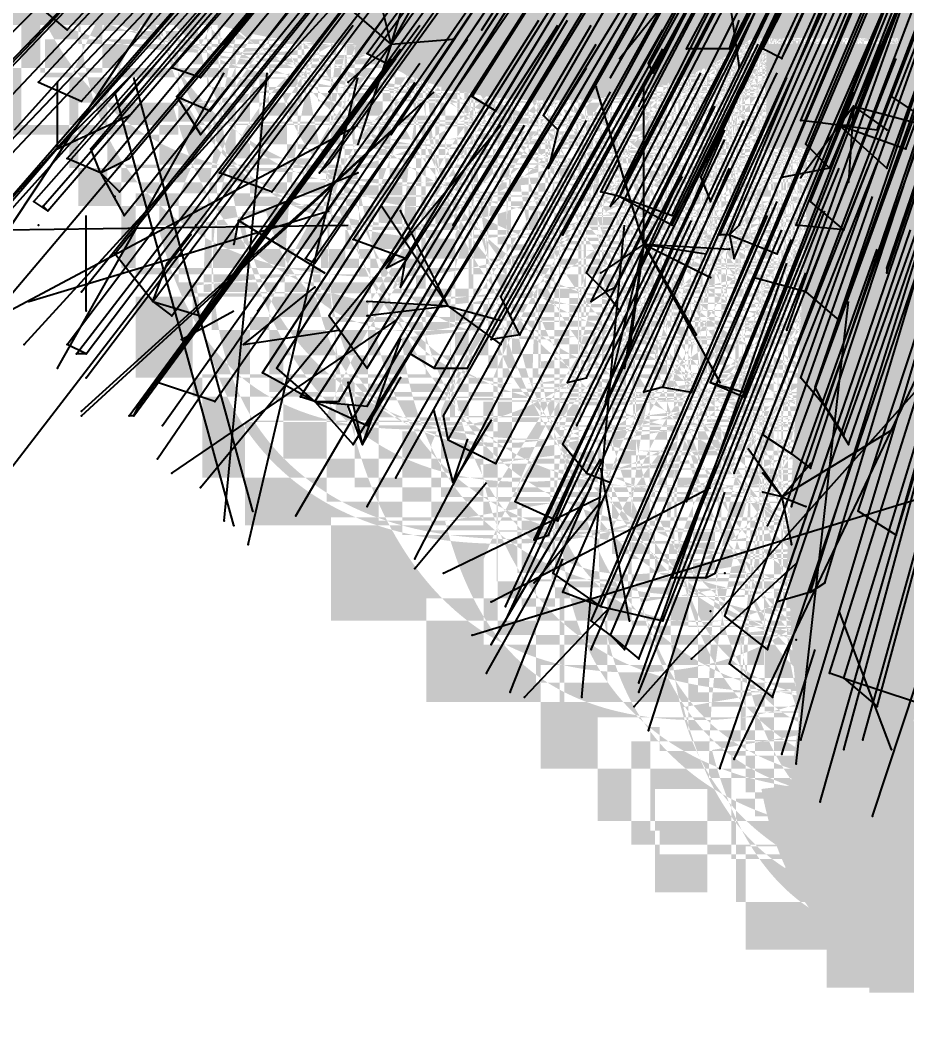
# Model space of a CAD drawing. Extents: x -0.53 to 0.68, y -0.6 to 0.11.
# Drawn here: x -0.3088 to -0.1228, y -0.5278 to -0.315 of the extents above; entities that cross this region are included whole.
import ezdxf

# ---------------------------------------------------------------- set-up
doc = ezdxf.new("R2010")
doc.units = 0
for name, color, linetype in [('Facilities', 3, 'CONTINUOUS'), ('Facilities_lines', 3, 'CONTINUOUS'), ('Normals', 1, 'CONTINUOUS'), ('Source_points', 5, 'CONTINUOUS'), ('Text', 3, 'CONTINUOUS')]:
    doc.layers.add(name, color=color, linetype=linetype)

msp = doc.modelspace()

# ---------------------------------------------------------------- linework, layer by layer
at = {"layer": 'Facilities', "color": 3}
for p in [(-0.299, -0.317, -1.089), (-0.212, -0.317, -0.955), (-0.266, -0.32, -1.041), (-0.231, -0.32, -1.25), (-0.16, -0.321, -0.897), (-0.236, -0.322, -0.998), (-0.218, -0.323, -0.974), (-0.149, -0.323, -0.889), (-0.271, -0.327, -1.06), (-0.185, -0.327, -0.939), (-0.176, -0.326, -0.926), (-0.305, -0.328, -1.119), (-0.276, -0.331, -1.078), (-0.244, -0.33, -1.027), (-0.214, -0.331, -0.984), (-0.288, -0.333, -1.1), (-0.179, -0.333, -0.945), (-0.16, -0.334, -0.925), (-0.134, -0.333, -1.25), (-0.196, -0.338, -0.977), (-0.137, -0.337, -0.91), (-0.231, -0.339, -1.025), (-0.301, -0.342, -1.25), (-0.139, -0.346, -0.933), (-0.292, -0.347, -1.135), (-0.246, -0.347, -1.062), (-0.166, -0.348, -0.965), (-0.256, -0.351, -1.085), (-0.289, -0.352, -1.25), (-0.183, -0.352, -0.991), (-0.303, -0.355, -1.168), (-0.263, -0.357, -1.25), (-0.305, -0.358, -1.25), (-0.272, -0.358, -1.25), (-0.218, -0.358, -1.048), (-0.136, -0.359, -0.96), (-0.273, -0.36, -1.13), (-0.195, -0.36, -1.024), (-0.16, -0.36, -0.986), (-0.178, -0.362, -1.25), (-0.249, -0.365, -1.105), (-0.228, -0.365, -1.075), (-0.127, -0.367, -0.97), (-0.296, -0.372, -1.189), (-0.186, -0.372, -1.039), (-0.144, -0.372, -0.996), (-0.307, -0.374, -1.25), (-0.281, -0.374, -1.168), (-0.295, -0.376, -1.25), (-0.259, -0.376, -1.141), (-0.219, -0.375, -1.25), (-0.244, -0.377, -1.123), (-0.148, -0.38, -1.019), (-0.308, -0.383, -1.229), (-0.275, -0.382, -1.25), (-0.262, -0.383, -1.25), (-0.204, -0.381, -1.081), (-0.295, -0.385, -1.214), (-0.301, -0.388, -1.25), (-0.222, -0.388, -1.119), (-0.295, -0.39, -1.223), (-0.194, -0.391, -1.09), (-0.164, -0.391, -1.06), (-0.174, -0.392, -1.073), (-0.268, -0.395, -1.193), (-0.247, -0.395, -1.163), (-0.296, -0.397, -1.238), (-0.14, -0.396, -1.051), (-0.296, -0.398, -1.241), (-0.285, -0.398, -1.223), (-0.279, -0.4, -1.218), (-0.192, -0.4, -1.109), (-0.237, -0.404, -1.25), (-0.219, -0.403, -1.146), (-0.147, -0.406, -1.078), (-0.28, -0.407, -1.235), (-0.277, -0.41, -1.25), (-0.19, -0.41, -1.13), (-0.159, -0.41, -1.099), (-0.23, -0.411, -1.177), (-0.218, -0.412, -1.25), (-0.271, -0.413, -1.235), (-0.149, -0.415, -1.25), (-0.236, -0.417, -1.197), (-0.205, -0.416, -1.159), (-0.169, -0.416, -1.123), (-0.147, -0.417, -1.105), (-0.26, -0.418, -1.25), (-0.251, -0.419, -1.22), (-0.266, -0.42, -1.244), (-0.264, -0.421, -1.25), (-0.125, -0.423, -1.102), (-0.261, -0.425, -1.246), (-0.201, -0.424, -1.174), (-0.226, -0.428, -1.209), (-0.226, -0.43, -1.25), (-0.22, -0.431, -1.25), (-0.165, -0.432, -1.156), (-0.161, -0.431, -1.25), (-0.201, -0.433, -1.25), (-0.143, -0.435, -1.145), (-0.21, -0.437, -1.25), (-0.207, -0.438, -1.212), (-0.187, -0.438, -1.191), (-0.164, -0.439, -1.25), (-0.207, -0.441, -1.218), (-0.181, -0.441, -1.25), (-0.214, -0.444, -1.233), (-0.185, -0.444, -1.204), (-0.21, -0.446, -1.25), (-0.146, -0.445, -1.25), (-0.189, -0.447, -1.214), (-0.168, -0.449, -1.25), (-0.152, -0.447, -1.18), (-0.16, -0.45, -1.195), (-0.211, -0.452, -1.247), (-0.136, -0.453, -1.182), (-0.179, -0.454, -1.222), (-0.206, -0.456, -1.25), (-0.203, -0.457, -1.25), (-0.191, -0.457, -1.239), (-0.179, -0.456, -1.225), (-0.18, -0.459, -1.232), (-0.177, -0.464, -1.25), (-0.145, -0.466, -1.221), (-0.132, -0.466, -1.21), (-0.136, -0.468, -1.22), (-0.126, -0.468, -1.25), (-0.159, -0.47, -1.239), (-0.149, -0.469, -1.25), (-0.162, -0.472, -1.246), (-0.146, -0.471, -1.232), (-0.141, -0.479, -1.249), (-0.13, -0.482, -1.248)]:
    msp.add_point(p, dxfattribs=at)
at = {"layer": 'Facilities_lines', "color": 3}
for p, q in [((-0.162, -0.297, -1.25), (-0.183, -0.323, -1.25)), ((-0.162, -0.297, -1.25), (-0.158, -0.325, -1.25)), ((-0.231, -0.32, -1.25), (-0.236, -0.3, -1.25)), ((-0.231, -0.32, -1.25), (-0.246, -0.307, -1.25)), ((-0.231, -0.32, -1.25), (-0.227, -0.307, -1.25)), ((-0.299, -0.317, -1.089), (-0.305, -0.312, -1.09)), ((-0.231, -0.32, -1.25), (-0.227, -0.313, -1.25)), ((-0.16, -0.321, -0.897), (-0.158, -0.315, -0.881)), ((-0.231, -0.32, -1.25), (-0.218, -0.319, -1.25)), ((-0.149, -0.323, -0.889), (-0.147, -0.319, -0.879)), ((-0.231, -0.32, -1.25), (-0.24, -0.328, -1.25)), ((-0.231, -0.32, -1.25), (-0.238, -0.341, -1.25)), ((-0.16, -0.321, -0.897), (-0.169, -0.321, -0.906)), ((-0.149, -0.323, -0.889), (-0.153, -0.321, -0.888)), ((-0.236, -0.322, -0.998), (-0.232, -0.324, -0.996)), ((-0.271, -0.327, -1.06), (-0.277, -0.325, -1.067)), ((-0.176, -0.326, -0.926), (-0.177, -0.324, -0.922)), ((-0.301, -0.342, -1.25), (-0.285, -0.326, -1.25)), ((-0.305, -0.328, -1.119), (-0.296, -0.332, -1.112)), ((-0.301, -0.342, -1.25), (-0.301, -0.328, -1.25)), ((-0.178, -0.362, -1.25), (-0.188, -0.329, -1.25)), ((-0.178, -0.362, -1.25), (-0.178, -0.329, -1.25)), ((-0.16, -0.334, -0.925), (-0.157, -0.329, -0.912)), ((-0.276, -0.331, -1.078), (-0.269, -0.334, -1.073)), ((-0.276, -0.331, -1.078), (-0.271, -0.339, -1.083)), ((-0.214, -0.331, -0.984), (-0.209, -0.334, -0.984)), ((-0.117, -0.337, -0.892), (-0.126, -0.331, -0.886)), ((-0.134, -0.333, -1.25), (-0.145, -0.348, -1.25)), ((-0.134, -0.333, -1.25), (-0.136, -0.339, -1.25)), ((-0.134, -0.333, -1.25), (-0.135, -0.349, -1.25)), ((-0.134, -0.333, -1.25), (-0.127, -0.338, -1.25)), ((-0.134, -0.333, -1.25), (-0.119, -0.337, -1.25)), ((-0.301, -0.342, -1.25), (-0.286, -0.335, -1.25)), ((-0.196, -0.338, -0.977), (-0.199, -0.335, -0.975)), ((-0.137, -0.337, -0.91), (-0.145, -0.336, -0.915)), ((-0.196, -0.338, -0.977), (-0.198, -0.346, -0.996)), ((-0.137, -0.337, -0.91), (-0.129, -0.338, -0.905)), ((-0.137, -0.337, -0.91), (-0.134, -0.337, -0.906)), ((-0.137, -0.337, -0.91), (-0.127, -0.346, -0.92)), ((-0.137, -0.337, -0.91), (-0.123, -0.342, -0.91)), ((-0.292, -0.347, -1.135), (-0.294, -0.342, -1.127)), ((-0.139, -0.346, -0.933), (-0.144, -0.341, -0.926)), ((-0.292, -0.347, -1.135), (-0.299, -0.344, -1.139)), ((-0.292, -0.347, -1.135), (-0.286, -0.344, -1.118)), ((-0.178, -0.362, -1.25), (-0.178, -0.343, -1.25)), ((-0.246, -0.347, -1.062), (-0.244, -0.345, -1.058)), ((-0.139, -0.346, -0.933), (-0.149, -0.348, -0.948)), ((-0.292, -0.347, -1.135), (-0.287, -0.356, -1.144)), ((-0.292, -0.347, -1.135), (-0.288, -0.351, -1.136)), ((-0.256, -0.351, -1.085), (-0.267, -0.347, -1.095)), ((-0.263, -0.357, -1.25), (-0.238, -0.347, -1.25)), ((-0.183, -0.352, -0.991), (-0.181, -0.347, -0.978)), ((-0.183, -0.352, -0.991), (-0.181, -0.348, -0.981)), ((-0.178, -0.362, -1.25), (-0.17, -0.348, -1.25)), ((-0.166, -0.348, -0.965), (-0.164, -0.353, -0.973)), ((-0.183, -0.352, -0.991), (-0.187, -0.351, -0.994)), ((-0.303, -0.355, -1.168), (-0.306, -0.353, -1.169)), ((-0.183, -0.352, -0.991), (-0.185, -0.354, -1)), ((-0.183, -0.352, -0.991), (-0.172, -0.358, -0.993)), ((-0.183, -0.352, -0.991), (-0.172, -0.356, -0.987)), ((-0.136, -0.359, -0.96), (-0.143, -0.353, -0.954)), ((-0.303, -0.355, -1.168), (-0.304, -0.354, -1.167)), ((-0.219, -0.375, -1.25), (-0.233, -0.354, -1.25)), ((-0.219, -0.375, -1.25), (-0.229, -0.355, -1.25)), ((-0.263, -0.357, -1.25), (-0.264, -0.362, -1.25)), ((-0.263, -0.357, -1.25), (-0.245, -0.368, -1.25)), ((-0.178, -0.362, -1.25), (-0.178, -0.356, -1.25)), ((-0.16, -0.36, -0.986), (-0.158, -0.358, -0.978)), ((-0.136, -0.359, -0.96), (-0.146, -0.358, -0.968)), ((-0.228, -0.365, -1.075), (-0.239, -0.361, -1.083)), ((-0.16, -0.36, -0.986), (-0.162, -0.36, -0.986)), ((-0.16, -0.36, -0.986), (-0.159, -0.365, -0.995)), ((-0.16, -0.36, -0.986), (-0.15, -0.364, -0.985)), ((-0.178, -0.362, -1.25), (-0.187, -0.368, -1.25)), ((-0.178, -0.362, -1.25), (-0.186, -0.395, -1.25)), ((-0.178, -0.362, -1.25), (-0.182, -0.388, -1.25)), ((-0.178, -0.362, -1.25), (-0.181, -0.384, -1.25)), ((-0.178, -0.362, -1.25), (-0.167, -0.381, -1.25)), ((-0.178, -0.362, -1.25), (-0.16, -0.363, -1.25)), ((-0.178, -0.362, -1.25), (-0.162, -0.391, -1.25)), ((-0.178, -0.362, -1.25), (-0.173, -0.371, -1.25)), ((-0.178, -0.362, -1.25), (-0.164, -0.369, -1.25)), ((-0.178, -0.362, -1.25), (-0.165, -0.364, -1.25)), ((-0.281, -0.374, -1.168), (-0.289, -0.364, -1.163)), ((-0.281, -0.374, -1.168), (-0.278, -0.366, -1.15)), ((-0.249, -0.365, -1.105), (-0.247, -0.366, -1.103)), ((-0.228, -0.365, -1.075), (-0.232, -0.367, -1.085)), ((-0.228, -0.365, -1.075), (-0.229, -0.371, -1.091)), ((-0.186, -0.372, -1.039), (-0.19, -0.368, -1.034)), ((-0.127, -0.367, -0.97), (-0.127, -0.368, -0.973)), ((-0.144, -0.372, -0.996), (-0.155, -0.369, -1.001)), ((-0.262, -0.383, -1.25), (-0.247, -0.371, -1.25)), ((-0.186, -0.372, -1.039), (-0.189, -0.374, -1.048)), ((-0.186, -0.372, -1.039), (-0.184, -0.371, -1.036)), ((-0.186, -0.372, -1.039), (-0.183, -0.376, -1.046)), ((-0.144, -0.372, -0.996), (-0.137, -0.378, -1.004)), ((-0.281, -0.374, -1.168), (-0.271, -0.377, -1.16)), ((-0.281, -0.374, -1.168), (-0.277, -0.377, -1.169)), ((-0.219, -0.375, -1.25), (-0.236, -0.374, -1.25)), ((-0.204, -0.381, -1.081), (-0.208, -0.373, -1.068)), ((-0.219, -0.375, -1.25), (-0.236, -0.377, -1.25)), ((-0.219, -0.375, -1.25), (-0.208, -0.383, -1.25)), ((-0.219, -0.375, -1.25), (-0.208, -0.378, -1.25)), ((-0.244, -0.377, -1.123), (-0.236, -0.388, -1.134)), ((-0.204, -0.381, -1.081), (-0.206, -0.377, -1.075)), ((-0.262, -0.383, -1.25), (-0.242, -0.38, -1.25)), ((-0.295, -0.385, -1.214), (-0.299, -0.383, -1.214)), ((-0.237, -0.404, -1.25), (-0.229, -0.382, -1.25)), ((-0.204, -0.381, -1.081), (-0.21, -0.382, -1.09)), ((-0.295, -0.385, -1.214), (-0.297, -0.385, -1.215)), ((-0.222, -0.388, -1.119), (-0.227, -0.385, -1.116)), ((-0.247, -0.395, -1.163), (-0.258, -0.389, -1.166)), ((-0.247, -0.395, -1.163), (-0.255, -0.388, -1.162)), ((-0.222, -0.388, -1.119), (-0.215, -0.388, -1.11)), ((-0.268, -0.395, -1.193), (-0.28, -0.391, -1.202)), ((-0.237, -0.404, -1.25), (-0.24, -0.391, -1.25)), ((-0.237, -0.404, -1.25), (-0.229, -0.39, -1.25)), ((-0.194, -0.391, -1.09), (-0.19, -0.39, -1.084)), ((-0.164, -0.391, -1.06), (-0.157, -0.393, -1.058)), ((-0.164, -0.391, -1.06), (-0.157, -0.394, -1.061)), ((-0.14, -0.396, -1.051), (-0.145, -0.39, -1.04)), ((-0.174, -0.392, -1.073), (-0.178, -0.393, -1.079)), ((-0.174, -0.392, -1.073), (-0.168, -0.393, -1.068)), ((-0.14, -0.396, -1.051), (-0.142, -0.392, -1.042)), ((-0.247, -0.395, -1.163), (-0.25, -0.394, -1.166)), ((-0.247, -0.395, -1.163), (-0.236, -0.4, -1.161)), ((-0.247, -0.395, -1.163), (-0.242, -0.395, -1.157)), ((-0.247, -0.395, -1.163), (-0.236, -0.396, -1.153)), ((-0.247, -0.395, -1.163), (-0.239, -0.404, -1.173)), ((-0.285, -0.398, -1.223), (-0.284, -0.396, -1.218)), ((-0.237, -0.404, -1.25), (-0.24, -0.396, -1.25)), ((-0.218, -0.412, -1.25), (-0.222, -0.397, -1.25)), ((-0.14, -0.396, -1.051), (-0.135, -0.404, -1.065)), ((-0.14, -0.396, -1.051), (-0.136, -0.402, -1.062)), ((-0.285, -0.398, -1.223), (-0.286, -0.398, -1.224)), ((-0.219, -0.403, -1.146), (-0.22, -0.398, -1.136)), ((-0.218, -0.412, -1.25), (-0.21, -0.399, -1.25)), ((-0.147, -0.406, -1.078), (-0.153, -0.402, -1.076)), ((-0.149, -0.415, -1.25), (-0.126, -0.401, -1.25)), ((-0.219, -0.403, -1.146), (-0.209, -0.408, -1.145)), ((-0.218, -0.412, -1.25), (-0.215, -0.403, -1.25)), ((-0.19, -0.41, -1.13), (-0.195, -0.404, -1.121)), ((-0.149, -0.415, -1.25), (-0.156, -0.405, -1.25)), ((-0.147, -0.406, -1.078), (-0.143, -0.409, -1.084)), ((-0.149, -0.415, -1.25), (-0.143, -0.408, -1.25)), ((-0.19, -0.41, -1.13), (-0.185, -0.412, -1.13)), ((-0.149, -0.415, -1.25), (-0.153, -0.41, -1.25)), ((-0.149, -0.415, -1.25), (-0.153, -0.414, -1.25)), ((-0.149, -0.415, -1.25), (-0.152, -0.421, -1.25)), ((-0.149, -0.415, -1.25), (-0.144, -0.417, -1.25)), ((-0.149, -0.415, -1.25), (-0.144, -0.417, -1.25)), ((-0.149, -0.415, -1.25), (-0.147, -0.425, -1.25)), ((-0.205, -0.416, -1.159), (-0.196, -0.42, -1.159)), ((-0.125, -0.423, -1.102), (-0.133, -0.418, -1.096)), ((-0.201, -0.424, -1.174), (-0.198, -0.423, -1.167)), ((-0.187, -0.438, -1.191), (-0.197, -0.431, -1.184)), ((-0.165, -0.432, -1.156), (-0.172, -0.432, -1.162)), ((-0.165, -0.432, -1.156), (-0.163, -0.431, -1.153)), ((-0.143, -0.435, -1.145), (-0.14, -0.433, -1.137)), ((-0.187, -0.438, -1.191), (-0.195, -0.435, -1.193)), ((-0.143, -0.435, -1.145), (-0.15, -0.437, -1.155)), ((-0.187, -0.438, -1.191), (-0.174, -0.441, -1.186)), ((-0.152, -0.447, -1.18), (-0.161, -0.44, -1.171)), ((-0.185, -0.444, -1.204), (-0.189, -0.441, -1.2)), ((-0.185, -0.444, -1.204), (-0.179, -0.449, -1.208)), ((-0.185, -0.444, -1.204), (-0.182, -0.447, -1.206)), ((-0.16, -0.45, -1.195), (-0.151, -0.457, -1.204)), ((-0.136, -0.453, -1.182), (-0.139, -0.452, -1.182)), ((-0.136, -0.453, -1.182), (-0.129, -0.459, -1.193)), ((-0.136, -0.453, -1.182), (-0.121, -0.458, -1.184))]:
    msp.add_line(p, q, dxfattribs=at)
at = {"layer": 'Normals', "color": 1}
for p, q in [((-0.147, -0.319, -0.879), (-0.109, -0.235, -0.916)), ((-0.16, -0.321, -0.897), (-0.118, -0.238, -0.934)), ((-0.153, -0.321, -0.888), (-0.111, -0.238, -0.925)), ((-0.149, -0.323, -0.889), (-0.11, -0.238, -0.925)), ((-0.212, -0.317, -0.955), (-0.162, -0.24, -0.993)), ((-0.169, -0.321, -0.906), (-0.125, -0.239, -0.943)), ((-0.177, -0.324, -0.922), (-0.133, -0.242, -0.96)), ((-0.176, -0.326, -0.926), (-0.132, -0.244, -0.964)), ((-0.218, -0.323, -0.974), (-0.166, -0.246, -1.011)), ((-0.185, -0.327, -0.939), (-0.138, -0.246, -0.975)), ((-0.157, -0.329, -0.912), (-0.117, -0.245, -0.949)), ((-0.126, -0.331, -0.886), (-0.093, -0.245, -0.924)), ((-0.299, -0.317, -1.089), (-0.235, -0.249, -1.126)), ((-0.236, -0.322, -0.998), (-0.181, -0.247, -1.036)), ((-0.232, -0.324, -0.996), (-0.178, -0.249, -1.034)), ((-0.266, -0.32, -1.041), (-0.206, -0.25, -1.079)), ((-0.179, -0.333, -0.945), (-0.137, -0.25, -0.982)), ((-0.16, -0.334, -0.925), (-0.12, -0.25, -0.962)), ((-0.145, -0.336, -0.915), (-0.109, -0.251, -0.953)), ((-0.137, -0.337, -0.91), (-0.103, -0.251, -0.947)), ((-0.134, -0.337, -0.906), (-0.1, -0.25, -0.943)), ((-0.129, -0.338, -0.905), (-0.096, -0.251, -0.941)), ((-0.214, -0.331, -0.984), (-0.164, -0.252, -1.02)), ((-0.277, -0.325, -1.067), (-0.215, -0.255, -1.104)), ((-0.271, -0.327, -1.06), (-0.212, -0.255, -1.099)), ((-0.244, -0.33, -1.027), (-0.189, -0.255, -1.063)), ((-0.209, -0.334, -0.984), (-0.161, -0.254, -1.02)), ((-0.199, -0.335, -0.975), (-0.153, -0.255, -1.013)), ((-0.123, -0.342, -0.91), (-0.091, -0.255, -0.946)), ((-0.144, -0.341, -0.926), (-0.108, -0.256, -0.964)), ((-0.196, -0.338, -0.977), (-0.149, -0.258, -1.015)), ((-0.127, -0.346, -0.92), (-0.095, -0.258, -0.957)), ((-0.305, -0.328, -1.119), (-0.242, -0.26, -1.157)), ((-0.276, -0.331, -1.078), (-0.216, -0.26, -1.115)), ((-0.269, -0.334, -1.073), (-0.212, -0.261, -1.11)), ((-0.139, -0.346, -0.933), (-0.103, -0.261, -0.971)), ((-0.296, -0.332, -1.112), (-0.234, -0.263, -1.149)), ((-0.288, -0.333, -1.1), (-0.228, -0.263, -1.138)), ((-0.231, -0.339, -1.025), (-0.18, -0.262, -1.063)), ((-0.149, -0.348, -0.948), (-0.113, -0.263, -0.985)), ((-0.318, -0.331, -1.147), (-0.253, -0.264, -1.184)), ((-0.318, -0.331, -1.147), (-0.253, -0.264, -1.185)), ((-0.271, -0.339, -1.083), (-0.212, -0.266, -1.12)), ((-0.198, -0.346, -0.996), (-0.152, -0.265, -1.033)), ((-0.181, -0.347, -0.978), (-0.138, -0.265, -1.016)), ((-0.181, -0.348, -0.981), (-0.139, -0.266, -1.018)), ((-0.166, -0.348, -0.965), (-0.127, -0.264, -1.002)), ((-0.143, -0.353, -0.954), (-0.108, -0.267, -0.99)), ((-0.329, -0.336, -1.176), (-0.263, -0.27, -1.212)), ((-0.31, -0.338, -1.147), (-0.248, -0.269, -1.184)), ((-0.244, -0.345, -1.058), (-0.19, -0.27, -1.095)), ((-0.187, -0.351, -0.994), (-0.144, -0.269, -1.032)), ((-0.183, -0.352, -0.991), (-0.14, -0.269, -1.028)), ((-0.164, -0.353, -0.973), (-0.125, -0.269, -1.01)), ((-0.324, -0.338, -1.17), (-0.26, -0.271, -1.208)), ((-0.294, -0.342, -1.127), (-0.234, -0.271, -1.164)), ((-0.246, -0.347, -1.062), (-0.192, -0.271, -1.1)), ((-0.185, -0.354, -1), (-0.143, -0.271, -1.037)), ((-0.172, -0.356, -0.987), (-0.132, -0.272, -1.025)), ((-0.146, -0.358, -0.968), (-0.111, -0.272, -1.004)), ((-0.136, -0.359, -0.96), (-0.102, -0.272, -0.996)), ((-0.299, -0.344, -1.139), (-0.237, -0.274, -1.176)), ((-0.286, -0.344, -1.118), (-0.226, -0.273, -1.156)), ((-0.267, -0.347, -1.095), (-0.211, -0.273, -1.132)), ((-0.158, -0.358, -0.978), (-0.12, -0.273, -1.016)), ((-0.292, -0.347, -1.135), (-0.233, -0.276, -1.171)), ((-0.256, -0.351, -1.085), (-0.201, -0.276, -1.123)), ((-0.172, -0.358, -0.993), (-0.131, -0.275, -1.03)), ((-0.162, -0.36, -0.986), (-0.123, -0.275, -1.022)), ((-0.16, -0.36, -0.986), (-0.123, -0.275, -1.023)), ((-0.329, -0.344, -1.191), (-0.265, -0.277, -1.227)), ((-0.325, -0.346, -1.186), (-0.261, -0.278, -1.224)), ((-0.195, -0.36, -1.024), (-0.15, -0.278, -1.06)), ((-0.288, -0.351, -1.136), (-0.229, -0.28, -1.173)), ((-0.218, -0.358, -1.048), (-0.17, -0.279, -1.086)), ((-0.159, -0.365, -0.995), (-0.122, -0.28, -1.032)), ((-0.15, -0.364, -0.985), (-0.113, -0.279, -1.022)), ((-0.127, -0.367, -0.97), (-0.097, -0.279, -1.008)), ((-0.127, -0.368, -0.973), (-0.097, -0.28, -1.011)), ((-0.155, -0.369, -1.001), (-0.119, -0.283, -1.037)), ((-0.306, -0.353, -1.169), (-0.245, -0.284, -1.207)), ((-0.304, -0.354, -1.167), (-0.243, -0.284, -1.205)), ((-0.303, -0.355, -1.168), (-0.243, -0.285, -1.205)), ((-0.287, -0.356, -1.144), (-0.229, -0.284, -1.181)), ((-0.239, -0.361, -1.083), (-0.187, -0.285, -1.12)), ((-0.19, -0.368, -1.034), (-0.147, -0.285, -1.071)), ((-0.144, -0.372, -0.996), (-0.111, -0.285, -1.035)), ((-0.323, -0.353, -1.198), (-0.259, -0.286, -1.234)), ((-0.321, -0.354, -1.194), (-0.257, -0.286, -1.23)), ((-0.315, -0.358, -1.192), (-0.254, -0.287, -1.228)), ((-0.228, -0.365, -1.075), (-0.18, -0.286, -1.113)), ((-0.32, -0.372, -1.226), (-0.265, -0.289, -1.214)), ((-0.316, -0.358, -1.194), (-0.255, -0.288, -1.232)), ((-0.249, -0.365, -1.105), (-0.197, -0.288, -1.141)), ((-0.247, -0.366, -1.103), (-0.195, -0.289, -1.14)), ((-0.232, -0.367, -1.085), (-0.182, -0.288, -1.122)), ((-0.186, -0.372, -1.039), (-0.143, -0.289, -1.075)), ((-0.184, -0.371, -1.036), (-0.143, -0.288, -1.074)), ((-0.189, -0.374, -1.048), (-0.147, -0.291, -1.085)), ((-0.137, -0.378, -1.004), (-0.106, -0.291, -1.042)), ((-0.289, -0.364, -1.163), (-0.231, -0.292, -1.2)), ((-0.278, -0.366, -1.15), (-0.222, -0.293, -1.187)), ((-0.229, -0.371, -1.091), (-0.181, -0.292, -1.128)), ((-0.208, -0.373, -1.068), (-0.163, -0.292, -1.105)), ((-0.183, -0.376, -1.046), (-0.145, -0.292, -1.084)), ((-0.148, -0.38, -1.019), (-0.117, -0.293, -1.057)), ((-0.26, -0.296, -0.985), (-0.322, -0.365, -0.948)), ((-0.258, -0.296, -0.982), (-0.32, -0.365, -0.945)), ((-0.206, -0.377, -1.075), (-0.161, -0.296, -1.111)), ((-0.296, -0.372, -1.189), (-0.238, -0.3, -1.226)), ((-0.281, -0.374, -1.168), (-0.225, -0.299, -1.205)), ((-0.271, -0.377, -1.16), (-0.217, -0.3, -1.196)), ((-0.259, -0.376, -1.141), (-0.206, -0.3, -1.179)), ((-0.244, -0.377, -1.123), (-0.194, -0.299, -1.159)), ((-0.204, -0.381, -1.081), (-0.16, -0.299, -1.117)), ((-0.277, -0.377, -1.169), (-0.223, -0.301, -1.206)), ((-0.21, -0.382, -1.09), (-0.165, -0.301, -1.127)), ((-0.312, -0.374, -1.218), (-0.252, -0.303, -1.255)), ((-0.145, -0.39, -1.04), (-0.114, -0.303, -1.077)), ((-0.142, -0.392, -1.042), (-0.112, -0.304, -1.079)), ((-0.227, -0.385, -1.116), (-0.178, -0.305, -1.153)), ((-0.174, -0.392, -1.073), (-0.138, -0.306, -1.108)), ((-0.164, -0.391, -1.06), (-0.128, -0.306, -1.098)), ((-0.157, -0.393, -1.058), (-0.123, -0.306, -1.094)), ((-0.236, -0.388, -1.134), (-0.187, -0.308, -1.171)), ((-0.222, -0.388, -1.119), (-0.177, -0.308, -1.156)), ((-0.215, -0.388, -1.11), (-0.171, -0.307, -1.147)), ((-0.194, -0.391, -1.09), (-0.152, -0.308, -1.128)), ((-0.19, -0.39, -1.084), (-0.149, -0.307, -1.122)), ((-0.168, -0.393, -1.068), (-0.132, -0.307, -1.105)), ((-0.157, -0.394, -1.061), (-0.123, -0.308, -1.098)), ((-0.299, -0.383, -1.214), (-0.243, -0.309, -1.252)), ((-0.255, -0.388, -1.162), (-0.205, -0.31, -1.199)), ((-0.178, -0.393, -1.079), (-0.14, -0.309, -1.117)), ((-0.14, -0.396, -1.051), (-0.109, -0.309, -1.088)), ((-0.308, -0.383, -1.229), (-0.243, -0.312, -1.256)), ((-0.297, -0.385, -1.215), (-0.24, -0.311, -1.252)), ((-0.295, -0.385, -1.214), (-0.239, -0.311, -1.251)), ((-0.258, -0.389, -1.166), (-0.207, -0.311, -1.203)), ((-0.295, -0.39, -1.223), (-0.239, -0.316, -1.26)), ((-0.28, -0.391, -1.202), (-0.225, -0.316, -1.239)), ((-0.25, -0.394, -1.166), (-0.2, -0.315, -1.202)), ((-0.247, -0.395, -1.163), (-0.196, -0.316, -1.199)), ((-0.242, -0.395, -1.157), (-0.194, -0.315, -1.194)), ((-0.236, -0.396, -1.153), (-0.189, -0.316, -1.19)), ((-0.22, -0.398, -1.136), (-0.174, -0.317, -1.173)), ((-0.192, -0.4, -1.109), (-0.151, -0.316, -1.145)), ((-0.153, -0.402, -1.076), (-0.12, -0.315, -1.113)), ((-0.136, -0.402, -1.062), (-0.105, -0.315, -1.099)), ((-0.135, -0.404, -1.065), (-0.105, -0.316, -1.102)), ((-0.268, -0.395, -1.193), (-0.215, -0.319, -1.231)), ((-0.218, -0.319, -1.25), (-0.218, -0.319, -1.15)), ((-0.147, -0.406, -1.078), (-0.115, -0.318, -1.115)), ((-0.284, -0.396, -1.218), (-0.229, -0.321, -1.255)), ((-0.236, -0.4, -1.161), (-0.188, -0.32, -1.198)), ((-0.231, -0.32, -1.25), (-0.231, -0.32, -1.15)), ((-0.219, -0.403, -1.146), (-0.174, -0.321, -1.182)), ((-0.195, -0.404, -1.121), (-0.154, -0.32, -1.158)), ((-0.143, -0.409, -1.084), (-0.114, -0.321, -1.121)), ((-0.286, -0.398, -1.224), (-0.231, -0.323, -1.262)), ((-0.285, -0.398, -1.223), (-0.23, -0.323, -1.26)), ((-0.183, -0.323, -1.25), (-0.183, -0.323, -1.15)), ((-0.159, -0.41, -1.099), (-0.125, -0.323, -1.136)), ((-0.279, -0.4, -1.218), (-0.225, -0.324, -1.255)), ((-0.239, -0.404, -1.173), (-0.19, -0.325, -1.209)), ((-0.158, -0.325, -1.25), (-0.158, -0.325, -1.15)), ((-0.301, -0.388, -1.25), (-0.266, -0.326, -1.18)), ((-0.285, -0.326, -1.25), (-0.285, -0.326, -1.15)), ((-0.26, -0.418, -1.25), (-0.285, -0.327, -1.216)), ((-0.266, -0.42, -1.244), (-0.257, -0.326, -1.275)), ((-0.261, -0.425, -1.246), (-0.238, -0.327, -1.249)), ((-0.209, -0.408, -1.145), (-0.166, -0.326, -1.183)), ((-0.19, -0.41, -1.13), (-0.15, -0.326, -1.167)), ((-0.185, -0.412, -1.13), (-0.148, -0.327, -1.167)), ((-0.301, -0.328, -1.25), (-0.301, -0.328, -1.15)), ((-0.28, -0.407, -1.235), (-0.226, -0.328, -1.265)), ((-0.24, -0.328, -1.25), (-0.24, -0.328, -1.15)), ((-0.188, -0.329, -1.25), (-0.188, -0.329, -1.15)), ((-0.178, -0.329, -1.25), (-0.178, -0.329, -1.15)), ((-0.147, -0.417, -1.105), (-0.117, -0.329, -1.141)), ((-0.296, -0.397, -1.238), (-0.222, -0.33, -1.243)), ((-0.296, -0.398, -1.241), (-0.223, -0.331, -1.238)), ((-0.264, -0.421, -1.25), (-0.289, -0.33, -1.216)), ((-0.23, -0.411, -1.177), (-0.185, -0.33, -1.215)), ((-0.169, -0.416, -1.123), (-0.134, -0.33, -1.16)), ((-0.133, -0.418, -1.096), (-0.104, -0.33, -1.133)), ((-0.205, -0.416, -1.159), (-0.163, -0.333, -1.196)), ((-0.134, -0.333, -1.25), (-0.134, -0.333, -1.15)), ((-0.125, -0.423, -1.102), (-0.098, -0.334, -1.139)), ((-0.286, -0.335, -1.25), (-0.286, -0.335, -1.15)), ((-0.236, -0.417, -1.197), (-0.19, -0.336, -1.234)), ((-0.196, -0.42, -1.159), (-0.157, -0.336, -1.196)), ((-0.315, -0.378, -1.25), (-0.238, -0.337, -1.201)), ((-0.271, -0.413, -1.235), (-0.208, -0.337, -1.251)), ((-0.251, -0.419, -1.22), (-0.203, -0.337, -1.252)), ((-0.198, -0.423, -1.167), (-0.161, -0.338, -1.205)), ((-0.127, -0.338, -1.25), (-0.127, -0.338, -1.15)), ((-0.201, -0.424, -1.174), (-0.161, -0.34, -1.211)), ((-0.136, -0.339, -1.25), (-0.136, -0.339, -1.15)), ((-0.301, -0.342, -1.25), (-0.301, -0.342, -1.15)), ((-0.238, -0.341, -1.25), (-0.238, -0.341, -1.15)), ((-0.178, -0.343, -1.25), (-0.178, -0.343, -1.15)), ((-0.14, -0.433, -1.137), (-0.113, -0.343, -1.172)), ((-0.226, -0.428, -1.209), (-0.183, -0.345, -1.246)), ((-0.197, -0.431, -1.184), (-0.16, -0.346, -1.222)), ((-0.172, -0.432, -1.162), (-0.137, -0.346, -1.2)), ((-0.165, -0.432, -1.156), (-0.131, -0.346, -1.194)), ((-0.163, -0.431, -1.153), (-0.129, -0.345, -1.191)), ((-0.143, -0.435, -1.145), (-0.115, -0.346, -1.181)), ((-0.238, -0.347, -1.25), (-0.238, -0.347, -1.15)), ((-0.17, -0.348, -1.25), (-0.17, -0.348, -1.15)), ((-0.15, -0.437, -1.155), (-0.12, -0.349, -1.192)), ((-0.145, -0.348, -1.25), (-0.145, -0.348, -1.15)), ((-0.135, -0.349, -1.25), (-0.135, -0.349, -1.15)), ((-0.195, -0.435, -1.193), (-0.158, -0.35, -1.23)), ((-0.289, -0.352, -1.25), (-0.289, -0.352, -1.15)), ((-0.187, -0.438, -1.191), (-0.15, -0.353, -1.228)), ((-0.161, -0.44, -1.171), (-0.13, -0.352, -1.208)), ((-0.307, -0.374, -1.25), (-0.244, -0.355, -1.175)), ((-0.233, -0.354, -1.25), (-0.233, -0.354, -1.15)), ((-0.229, -0.355, -1.25), (-0.229, -0.355, -1.15)), ((-0.207, -0.438, -1.212), (-0.168, -0.354, -1.249)), ((-0.174, -0.441, -1.186), (-0.14, -0.355, -1.224)), ((-0.295, -0.376, -1.25), (-0.295, -0.356, -1.152)), ((-0.263, -0.357, -1.25), (-0.263, -0.357, -1.15)), ((-0.207, -0.441, -1.218), (-0.168, -0.357, -1.256)), ((-0.189, -0.441, -1.2), (-0.152, -0.356, -1.237)), ((-0.178, -0.356, -1.25), (-0.178, -0.356, -1.15)), ((-0.312, -0.359, -1.25), (-0.24, -0.358, -1.181)), ((-0.305, -0.358, -1.25), (-0.305, -0.358, -1.15)), ((-0.272, -0.358, -1.25), (-0.272, -0.358, -1.15)), ((-0.191, -0.457, -1.239), (-0.182, -0.358, -1.227)), ((-0.185, -0.444, -1.204), (-0.149, -0.359, -1.24)), ((-0.152, -0.447, -1.18), (-0.122, -0.359, -1.217)), ((-0.273, -0.36, -1.13), (-0.33, -0.434, -1.093)), ((-0.182, -0.447, -1.206), (-0.147, -0.361, -1.243)), ((-0.264, -0.362, -1.25), (-0.264, -0.362, -1.15)), ((-0.189, -0.447, -1.214), (-0.152, -0.362, -1.25)), ((-0.179, -0.449, -1.208), (-0.145, -0.363, -1.246)), ((-0.178, -0.362, -1.25), (-0.178, -0.362, -1.15)), ((-0.16, -0.363, -1.25), (-0.16, -0.363, -1.15)), ((-0.16, -0.45, -1.195), (-0.129, -0.363, -1.232)), ((-0.139, -0.452, -1.182), (-0.111, -0.363, -1.219)), ((-0.179, -0.454, -1.222), (-0.148, -0.366, -1.256)), ((-0.165, -0.364, -1.25), (-0.165, -0.364, -1.15)), ((-0.136, -0.453, -1.182), (-0.109, -0.365, -1.221)), ((-0.245, -0.368, -1.25), (-0.245, -0.368, -1.15)), ((-0.187, -0.368, -1.25), (-0.187, -0.368, -1.15)), ((-0.179, -0.456, -1.225), (-0.144, -0.368, -1.258)), ((-0.164, -0.369, -1.25), (-0.164, -0.369, -1.15)), ((-0.151, -0.457, -1.204), (-0.121, -0.369, -1.241)), ((-0.129, -0.459, -1.193), (-0.105, -0.37, -1.229)), ((-0.247, -0.371, -1.25), (-0.247, -0.371, -1.15)), ((-0.173, -0.371, -1.25), (-0.173, -0.371, -1.15)), ((-0.236, -0.374, -1.25), (-0.236, -0.374, -1.15)), ((-0.146, -0.471, -1.232), (-0.135, -0.374, -1.255)), ((-0.275, -0.382, -1.25), (-0.264, -0.376, -1.151)), ((-0.219, -0.375, -1.25), (-0.219, -0.375, -1.15)), ((-0.145, -0.466, -1.221), (-0.118, -0.376, -1.254)), ((-0.132, -0.466, -1.21), (-0.107, -0.376, -1.247)), ((-0.277, -0.41, -1.25), (-0.23, -0.378, -1.167)), ((-0.236, -0.377, -1.25), (-0.236, -0.377, -1.15)), ((-0.208, -0.378, -1.25), (-0.208, -0.378, -1.15)), ((-0.242, -0.38, -1.25), (-0.242, -0.38, -1.15)), ((-0.159, -0.47, -1.239), (-0.116, -0.38, -1.251)), ((-0.136, -0.468, -1.22), (-0.112, -0.379, -1.257)), ((-0.262, -0.383, -1.25), (-0.262, -0.383, -1.15)), ((-0.229, -0.382, -1.25), (-0.229, -0.382, -1.15)), ((-0.208, -0.383, -1.25), (-0.208, -0.383, -1.15)), ((-0.167, -0.381, -1.25), (-0.167, -0.381, -1.15)), ((-0.181, -0.384, -1.25), (-0.181, -0.384, -1.15)), ((-0.18, -0.459, -1.232), (-0.114, -0.385, -1.223)), ((-0.141, -0.479, -1.249), (-0.114, -0.384, -1.26)), ((-0.182, -0.388, -1.25), (-0.182, -0.388, -1.15)), ((-0.13, -0.482, -1.248), (-0.099, -0.388, -1.232)), ((-0.24, -0.391, -1.25), (-0.24, -0.391, -1.15)), ((-0.229, -0.39, -1.25), (-0.229, -0.39, -1.15)), ((-0.162, -0.472, -1.246), (-0.134, -0.39, -1.196)), ((-0.162, -0.391, -1.25), (-0.162, -0.391, -1.15)), ((-0.186, -0.395, -1.25), (-0.186, -0.395, -1.15)), ((-0.24, -0.396, -1.25), (-0.24, -0.396, -1.15)), ((-0.222, -0.397, -1.25), (-0.222, -0.397, -1.15)), ((-0.21, -0.399, -1.25), (-0.21, -0.399, -1.15)), ((-0.126, -0.401, -1.25), (-0.126, -0.401, -1.15)), ((-0.237, -0.404, -1.25), (-0.237, -0.404, -1.15)), ((-0.215, -0.403, -1.25), (-0.215, -0.403, -1.15)), ((-0.156, -0.405, -1.25), (-0.156, -0.405, -1.15)), ((-0.21, -0.446, -1.25), (-0.187, -0.407, -1.161)), ((-0.143, -0.408, -1.25), (-0.143, -0.408, -1.15)), ((-0.181, -0.441, -1.25), (-0.187, -0.409, -1.156)), ((-0.153, -0.41, -1.25), (-0.153, -0.41, -1.15)), ((-0.226, -0.43, -1.25), (-0.211, -0.412, -1.153)), ((-0.218, -0.412, -1.25), (-0.218, -0.412, -1.15)), ((-0.22, -0.431, -1.25), (-0.187, -0.415, -1.157)), ((-0.214, -0.444, -1.233), (-0.119, -0.415, -1.239)), ((-0.211, -0.452, -1.247), (-0.189, -0.413, -1.158)), ((-0.21, -0.437, -1.25), (-0.164, -0.413, -1.164)), ((-0.177, -0.464, -1.25), (-0.161, -0.414, -1.165)), ((-0.153, -0.414, -1.25), (-0.153, -0.414, -1.15)), ((-0.149, -0.415, -1.25), (-0.149, -0.415, -1.15)), ((-0.201, -0.433, -1.25), (-0.187, -0.416, -1.153)), ((-0.144, -0.417, -1.25), (-0.144, -0.417, -1.15)), ((-0.144, -0.417, -1.25), (-0.144, -0.417, -1.15)), ((-0.152, -0.421, -1.25), (-0.152, -0.421, -1.15)), ((-0.147, -0.425, -1.25), (-0.147, -0.425, -1.15)), ((-0.206, -0.456, -1.25), (-0.195, -0.428, -1.154)), ((-0.168, -0.449, -1.25), (-0.146, -0.429, -1.154)), ((-0.161, -0.431, -1.25), (-0.161, -0.431, -1.15)), ((-0.203, -0.457, -1.25), (-0.185, -0.438, -1.153)), ((-0.164, -0.439, -1.25), (-0.164, -0.439, -1.15)), ((-0.126, -0.468, -1.25), (-0.137, -0.439, -1.155)), ((-0.146, -0.445, -1.25), (-0.146, -0.445, -1.15)), ((-0.149, -0.469, -1.25), (-0.142, -0.447, -1.153))]:
    msp.add_line(p, q, dxfattribs=at)
at = {"layer": 'Source_points', "color": 5}
for p in [(-0.218, -0.319, -1.25), (-0.147, -0.319, -0.879), (-0.169, -0.321, -0.906), (-0.153, -0.321, -0.888), (-0.183, -0.323, -1.25), (-0.277, -0.325, -1.067), (-0.232, -0.324, -0.996), (-0.177, -0.324, -0.922), (-0.158, -0.325, -1.25), (-0.285, -0.326, -1.25), (-0.301, -0.328, -1.25), (-0.24, -0.328, -1.25), (-0.188, -0.329, -1.25), (-0.178, -0.329, -1.25), (-0.157, -0.329, -0.912), (-0.296, -0.332, -1.112), (-0.126, -0.331, -0.886), (-0.269, -0.334, -1.073), (-0.209, -0.334, -0.984), (-0.286, -0.335, -1.25), (-0.199, -0.335, -0.975), (-0.145, -0.336, -0.915), (-0.134, -0.337, -0.906), (-0.129, -0.338, -0.905), (-0.127, -0.338, -1.25), (-0.271, -0.339, -1.083), (-0.136, -0.339, -1.25), (-0.294, -0.342, -1.127), (-0.238, -0.341, -1.25), (-0.144, -0.341, -0.926), (-0.123, -0.342, -0.91), (-0.299, -0.344, -1.139), (-0.286, -0.344, -1.118), (-0.178, -0.343, -1.25), (-0.244, -0.345, -1.058), (-0.198, -0.346, -0.996), (-0.127, -0.346, -0.92), (-0.267, -0.347, -1.095), (-0.238, -0.347, -1.25), (-0.181, -0.347, -0.978), (-0.181, -0.348, -0.981), (-0.17, -0.348, -1.25), (-0.149, -0.348, -0.948), (-0.145, -0.348, -1.25), (-0.135, -0.349, -1.25), (-0.288, -0.351, -1.136), (-0.187, -0.351, -0.994), (-0.306, -0.353, -1.169), (-0.164, -0.353, -0.973), (-0.143, -0.353, -0.954), (-0.304, -0.354, -1.167), (-0.233, -0.354, -1.25), (-0.229, -0.355, -1.25), (-0.185, -0.354, -1), (-0.287, -0.356, -1.144), (-0.178, -0.356, -1.25), (-0.172, -0.356, -0.987), (-0.172, -0.358, -0.993), (-0.158, -0.358, -0.978), (-0.146, -0.358, -0.968), (-0.239, -0.361, -1.083), (-0.162, -0.36, -0.986), (-0.264, -0.362, -1.25), (-0.16, -0.363, -1.25), (-0.289, -0.364, -1.163), (-0.278, -0.366, -1.15), (-0.247, -0.366, -1.103), (-0.165, -0.364, -1.25), (-0.159, -0.365, -0.995), (-0.15, -0.364, -0.985), (-0.245, -0.368, -1.25), (-0.232, -0.367, -1.085), (-0.19, -0.368, -1.034), (-0.187, -0.368, -1.25), (-0.127, -0.368, -0.973), (-0.164, -0.369, -1.25), (-0.155, -0.369, -1.001), (-0.247, -0.371, -1.25), (-0.229, -0.371, -1.091), (-0.184, -0.371, -1.036), (-0.173, -0.371, -1.25), (-0.236, -0.374, -1.25), (-0.208, -0.373, -1.068), (-0.189, -0.374, -1.048), (-0.183, -0.376, -1.046), (-0.277, -0.377, -1.169), (-0.271, -0.377, -1.16), (-0.236, -0.377, -1.25), (-0.208, -0.378, -1.25), (-0.206, -0.377, -1.075), (-0.137, -0.378, -1.004), (-0.242, -0.38, -1.25), (-0.299, -0.383, -1.214), (-0.229, -0.382, -1.25), (-0.21, -0.382, -1.09), (-0.208, -0.383, -1.25), (-0.167, -0.381, -1.25), (-0.297, -0.385, -1.215), (-0.227, -0.385, -1.116), (-0.181, -0.384, -1.25), (-0.258, -0.389, -1.166), (-0.255, -0.388, -1.162), (-0.236, -0.388, -1.134), (-0.215, -0.388, -1.11), (-0.182, -0.388, -1.25), (-0.28, -0.391, -1.202), (-0.24, -0.391, -1.25), (-0.229, -0.39, -1.25), (-0.19, -0.39, -1.084), (-0.162, -0.391, -1.25), (-0.145, -0.39, -1.04), (-0.178, -0.393, -1.079), (-0.168, -0.393, -1.068), (-0.157, -0.393, -1.058), (-0.142, -0.392, -1.042), (-0.25, -0.394, -1.166), (-0.242, -0.395, -1.157), (-0.186, -0.395, -1.25), (-0.157, -0.394, -1.061), (-0.284, -0.396, -1.218), (-0.24, -0.396, -1.25), (-0.236, -0.396, -1.153), (-0.222, -0.397, -1.25), (-0.286, -0.398, -1.224), (-0.236, -0.4, -1.161), (-0.22, -0.398, -1.136), (-0.21, -0.399, -1.25), (-0.153, -0.402, -1.076), (-0.136, -0.402, -1.062), (-0.126, -0.401, -1.25), (-0.239, -0.404, -1.173), (-0.215, -0.403, -1.25), (-0.195, -0.404, -1.121), (-0.135, -0.404, -1.065), (-0.156, -0.405, -1.25), (-0.209, -0.408, -1.145), (-0.143, -0.408, -1.25), (-0.153, -0.41, -1.25), (-0.143, -0.409, -1.084), (-0.185, -0.412, -1.13), (-0.153, -0.414, -1.25), (-0.144, -0.417, -1.25), (-0.144, -0.417, -1.25), (-0.133, -0.418, -1.096), (-0.196, -0.42, -1.159), (-0.152, -0.421, -1.25), (-0.198, -0.423, -1.167), (-0.147, -0.425, -1.25), (-0.197, -0.431, -1.184), (-0.172, -0.432, -1.162), (-0.163, -0.431, -1.153), (-0.14, -0.433, -1.137), (-0.195, -0.435, -1.193), (-0.15, -0.437, -1.155), (-0.161, -0.44, -1.171), (-0.189, -0.441, -1.2), (-0.174, -0.441, -1.186), (-0.182, -0.447, -1.206), (-0.179, -0.449, -1.208), (-0.139, -0.452, -1.182), (-0.151, -0.457, -1.204), (-0.129, -0.459, -1.193)]:
    msp.add_point(p, dxfattribs=at)

# ---------------------------------------------------------------- texts
at = {"layer": 'Text', "color": 3}
for s, p in [('1395', (-0.195, -0.313, -0.91)), ('838', (-0.249, -0.314, -1.25)), ('799', (-0.222, -0.314, -0.967)), ('1615', (-0.228, -0.315, -0.98)), ('570', (-0.215, -0.315, -0.953)), ('1531', (-0.151, -0.314, -0.826)), ('1376', (-0.336, -0.316, -1.217)), ('855', (-0.315, -0.317, -1.17)), ('323', (-0.264, -0.316, -1.058)), ('561', (-0.222, -0.316, -0.969)), ('211', (-0.162, -0.316, -0.849)), ('579', (-0.154, -0.317, -0.835)), ('377', (-0.343, -0.319, -1.236)), ('882', (-0.335, -0.318, -1.216)), ('949', (-0.329, -0.319, -1.203)), ('1187', (-0.324, -0.319, -1.25)), ('1389', (-0.317, -0.32, -1.25)), ('995', (-0.299, -0.318, -1.25)), ('224', (-0.241, -0.319, -1.012)), ('953', (-0.225, -0.319, -1.25)), ('1267', (-0.209, -0.32, -0.948)), ('35', (-0.171, -0.32, -1.25)), ('372', (-0.142, -0.32, -0.817)), ('371', (-0.138, -0.32, -0.81)), ('969', (-0.321, -0.321, -1.188)), ('98', (-0.244, -0.322, -1.023)), ('397', (-0.229, -0.321, -0.991)), ('380', (-0.227, -0.322, -0.988)), ('748', (-0.23, -0.321, -0.994)), ('568', (-0.199, -0.322, -0.931)), ('258', (-0.176, -0.321, -1.25)), ('1044', (-0.289, -0.323, -1.121)), ('1135', (-0.233, -0.323, -1.25)), ('857', (-0.142, -0.324, -0.824)), ('1232', (-0.34, -0.325, -1.236)), ('1433', (-0.312, -0.326, -1.25)), ('356', (-0.264, -0.326, -1.072)), ('318', (-0.242, -0.326, -1.025)), ('1661', (-0.216, -0.325, -0.969)), ('1599', (-0.324, -0.327, -1.202)), ('960', (-0.3, -0.327, -1.149)), ('812', (-0.295, -0.327, -1.138)), ('118', (-0.198, -0.327, -0.937)), ('1131', (-0.191, -0.328, -0.923)), ('1067', (-0.182, -0.327, -0.904)), ('1647', (-0.171, -0.328, -0.885)), ('791', (-0.16, -0.327, -1.25)), ('145', (-0.325, -0.326, -1.204)), ('1347', (-0.29, -0.329, -1.131)), ('520', (-0.27, -0.329, -1.088)), ('900', (-0.236, -0.329, -1.016)), ('474', (-0.204, -0.327, -0.949)), ('130', (-0.2, -0.33, -0.947)), ('1006', (-0.145, -0.33, -0.841)), ('465', (-0.228, -0.332, -1.004)), ('719', (-0.232, -0.332, -1.013)), ('551', (-0.212, -0.328, -0.966)), ('1617', (-0.221, -0.331, -0.989)), ('1717', (-0.154, -0.328, -1.25)), ('683', (-0.273, -0.333, -1.1)), ('555', (-0.228, -0.33, -1.001)), ('1047', (-0.149, -0.333, -0.852)), ('1782', (-0.329, -0.337, -1.224)), ('751', (-0.294, -0.332, -1.143)), ('192', (-0.277, -0.335, -1.111)), ('1425', (-0.264, -0.336, -1.25)), ('720', (-0.241, -0.336, -1.037)), ('1793', (-0.237, -0.336, -1.25)), ('440', (-0.204, -0.335, -1.25)), ('42', (-0.172, -0.337, -0.902)), ('202', (-0.331, -0.339, -1.233)), ('376', (-0.243, -0.338, -1.043)), ('770', (-0.21, -0.339, -1.25)), ('974', (-0.137, -0.339, -0.841)), ('1399', (-0.279, -0.341, -1.123)), ('877', (-0.253, -0.34, -1.067)), ('1007', (-0.259, -0.34, -1.08)), ('588', (-0.158, -0.34, -1.25)), ('1002', (-0.154, -0.341, -0.875)), ('83', (-0.14, -0.34, -0.848)), ('1444', (-0.296, -0.339, -1.156)), ('1678', (-0.271, -0.342, -1.106)), ('1216', (-0.226, -0.342, -1.016)), ('1228', (-0.22, -0.342, -1.002)), ('593', (-0.165, -0.342, -0.896)), ('295', (-0.166, -0.343, -1.25)), ('606', (-0.33, -0.344, -1.25)), ('1178', (-0.284, -0.344, -1.25)), ('687', (-0.256, -0.345, -1.08)), ('615', (-0.253, -0.345, -1.074)), ('133', (-0.236, -0.345, -1.039)), ('941', (-0.223, -0.344, -1.012)), ('154', (-0.217, -0.341, -0.995)), ('839', (-0.206, -0.345, -1.25)), ('764', (-0.194, -0.344, -0.955)), ('734', (-0.186, -0.345, -1.25)), ('512', (-0.162, -0.344, -0.895)), ('1767', (-0.147, -0.344, -0.867)), ('27', (-0.312, -0.346, -1.199)), ('516', (-0.295, -0.347, -1.25)), ('278', (-0.304, -0.349, -1.25)), ('760', (-0.279, -0.349, -1.134)), ('1737', (-0.261, -0.349, -1.096)), ('1106', (-0.23, -0.348, -1.032)), ('711', (-0.156, -0.347, -0.889)), ('1391', (-0.162, -0.35, -1.25)), ('928', (-0.142, -0.35, -0.87)), ('179', (-0.317, -0.354, -1.22)), ('418', (-0.273, -0.352, -1.25)), ('1341', (-0.281, -0.352, -1.142)), ('845', (-0.262, -0.353, -1.105)), ('77', (-0.263, -0.351, -1.25)), ('10', (-0.24, -0.353, -1.25)), ('88', (-0.218, -0.353, -1.016)), ('1271', (-0.149, -0.352, -0.885)), ('915', (-0.295, -0.355, -1.25)), ('548', (-0.23, -0.355, -1.042)), ('1162', (-0.209, -0.356, -1.004)), ('869', (-0.141, -0.355, -0.877)), ('884', (-0.292, -0.358, -1.25)), ('1464', (-0.3, -0.358, -1.25)), ('1263', (-0.254, -0.358, -1.25)), ('1242', (-0.219, -0.358, -1.25)), ('981', (-0.208, -0.358, -1.004)), ('893', (-0.14, -0.358, -0.881)), ('1068', (-0.261, -0.359, -1.111)), ('1437', (-0.234, -0.36, -1.058)), ('962', (-0.25, -0.361, -1.09)), ('1788', (-0.229, -0.362, -1.052)), ('973', (-0.215, -0.361, -1.25)), ('994', (-0.213, -0.361, -1.019)), ('1705', (-0.198, -0.361, -0.992)), ('242', (-0.281, -0.363, -1.159)), ('847', (-0.308, -0.366, -1.218)), ('104', (-0.261, -0.365, -1.12)), ('1751', (-0.245, -0.363, -1.25)), ('662', (-0.177, -0.365, -1.25)), ('808', (-0.157, -0.366, -1.25)), ('865', (-0.137, -0.366, -1.25)), ('1180', (-0.308, -0.367, -1.25)), ('1608', (-0.218, -0.367, -1.038)), ('1441', (-0.183, -0.366, -1.25)), ('563', (-0.138, -0.368, -0.896)), ('204', (-0.289, -0.37, -1.185)), ('150', (-0.218, -0.371, -1.046)), ('736', (-0.158, -0.371, -0.935)), ('594', (-0.137, -0.37, -0.898)), ('749', (-0.318, -0.372, -1.246)), ('1138', (-0.305, -0.373, -1.222)), ('946', (-0.293, -0.372, -1.25)), ('174', (-0.249, -0.37, -1.102)), ('1552', (-0.231, -0.373, -1.25)), ('745', (-0.179, -0.369, -0.968)), ('782', (-0.204, -0.374, -1.25)), ('591', (-0.18, -0.375, -1.25)), ('249', (-0.174, -0.374, -0.968)), ('665', (-0.166, -0.374, -0.955)), ('1446', (-0.168, -0.375, -1.25)), ('1195', (-0.155, -0.374, -0.937)), ('755', (-0.301, -0.373, -1.213)), ('577', (-0.238, -0.373, -1.087)), ('19', (-0.211, -0.377, -1.25)), ('1790', (-0.189, -0.377, -1)), ('1129', (-0.186, -0.376, -1.25)), ('478', (-0.168, -0.376, -0.962)), ('1175', (-0.17, -0.373, -0.96)), ('1075', (-0.169, -0.376, -1.25)), ('91', (-0.236, -0.379, -1.25)), ('228', (-0.231, -0.378, -1.081)), ('1222', (-0.162, -0.379, -0.957)), ('1208', (-0.158, -0.379, -0.95)), ('392', (-0.134, -0.379, -0.91)), ('1030', (-0.289, -0.38, -1.199)), ('188', (-0.203, -0.38, -1.25)), ('425', (-0.18, -0.38, -0.991)), ('464', (-0.155, -0.38, -1.25)), ('410', (-0.273, -0.382, -1.168)), ('1358', (-0.216, -0.383, -1.06)), ('917', (-0.175, -0.382, -0.984)), ('619', (-0.151, -0.382, -1.25)), ('1313', (-0.226, -0.385, -1.25)), ('6', (-0.218, -0.386, -1.25)), ('664', (-0.158, -0.384, -1.25)), ('1132', (-0.164, -0.384, -1.25)), ('816', (-0.195, -0.388, -1.031)), ('1115', (-0.196, -0.385, -1.028)), ('159', (-0.196, -0.388, -1.034)), ('1289', (-0.155, -0.388, -1.25)), ('206', (-0.205, -0.39, -1.052)), ('1792', (-0.189, -0.389, -1.022)), ('526', (-0.172, -0.39, -1.25)), ('709', (-0.249, -0.392, -1.25)), ('1551', (-0.231, -0.388, -1.096)), ('59', (-0.213, -0.391, -1.069)), ('1411', (-0.305, -0.39, -1.245)), ('1473', (-0.293, -0.394, -1.25)), ('232', (-0.27, -0.393, -1.18)), ('612', (-0.264, -0.393, -1.17)), ('180', (-0.228, -0.394, -1.102)), ('1040', (-0.214, -0.394, -1.075)), ('637', (-0.148, -0.394, -1.25)), ('1033', (-0.232, -0.395, -1.11)), ('768', (-0.186, -0.396, -1.03)), ('433', (-0.158, -0.396, -0.982)), ('805', (-0.163, -0.396, -1.25)), ('829', (-0.16, -0.396, -0.985)), ('1127', (-0.152, -0.396, -1.25)), ('970', (-0.296, -0.398, -1.25)), ('430', (-0.259, -0.397, -1.164)), ('1266', (-0.238, -0.398, -1.127)), ('912', (-0.204, -0.398, -1.065)), ('587', (-0.273, -0.4, -1.25)), ('1640', (-0.281, -0.399, -1.211)), ('165', (-0.263, -0.4, -1.25)), ('1013', (-0.239, -0.399, -1.131)), ('1334', (-0.232, -0.4, -1.119)), ('1060', (-0.22, -0.4, -1.096)), ('688', (-0.208, -0.4, -1.075)), ('899', (-0.186, -0.4, -1.036)), ('1745', (-0.192, -0.396, -1.041)), ('251', (-0.169, -0.4, -1.25)), ('1781', (-0.229, -0.403, -1.117)), ('364', (-0.214, -0.401, -1.25)), ('1167', (-0.216, -0.401, -1.09)), ('531', (-0.143, -0.404, -0.974)), ('183', (-0.274, -0.407, -1.21)), ('1688', (-0.212, -0.407, -1.25)), ('831', (-0.176, -0.406, -1.03)), ('1675', (-0.146, -0.407, -1.25)), ('669', (-0.281, -0.409, -1.227)), ('289', (-0.223, -0.408, -1.116)), ('554', (-0.193, -0.406, -1.06)), ('1456', (-0.2, -0.409, -1.076)), ('1421', (-0.187, -0.408, -1.053)), ('1627', (-0.147, -0.408, -0.987)), ('110', (-0.291, -0.411, -1.249)), ('677', (-0.254, -0.41, -1.175)), ('1392', (-0.259, -0.413, -1.25)), ('435', (-0.212, -0.412, -1.103)), ('1362', (-0.208, -0.412, -1.25)), ('1199', (-0.205, -0.412, -1.09)), ('280', (-0.234, -0.415, -1.148)), ('213', (-0.258, -0.416, -1.194)), ('1474', (-0.226, -0.414, -1.25)), ('613', (-0.199, -0.417, -1.089)), ('1201', (-0.254, -0.42, -1.25)), ('598', (-0.236, -0.419, -1.157)), ('1198', (-0.166, -0.42, -1.041)), ('360', (-0.282, -0.422, -1.25)), ('876', (-0.28, -0.421, -1.244)), ('84', (-0.247, -0.422, -1.184)), ('268', (-0.236, -0.422, -1.25)), ('1147', (-0.282, -0.421, -1.248)), ('1771', (-0.232, -0.421, -1.25)), ('1779', (-0.229, -0.423, -1.25)), ('1544', (-0.249, -0.423, -1.19)), ('63', (-0.227, -0.425, -1.25)), ('237', (-0.185, -0.426, -1.25)), ('58', (-0.177, -0.425, -1.067)), ('1225', (-0.205, -0.427, -1.119)), ('1011', (-0.201, -0.428, -1.25)), ('95', (-0.14, -0.427, -1.25)), ('71', (-0.171, -0.427, -1.06)), ('645', (-0.144, -0.43, -1.027)), ('247', (-0.218, -0.431, -1.147)), ('12', (-0.196, -0.431, -1.112)), ('1718', (-0.188, -0.432, -1.1)), ('1293', (-0.176, -0.431, -1.078)), ('76', (-0.245, -0.434, -1.2)), ('351', (-0.239, -0.433, -1.189)), ('1144', (-0.218, -0.431, -1.147)), ('892', (-0.169, -0.434, -1.073)), ('725', (-0.229, -0.436, -1.176)), ('991', (-0.186, -0.435, -1.25)), ('1212', (-0.224, -0.438, -1.17)), ('308', (-0.21, -0.438, -1.147)), ('1736', (-0.217, -0.438, -1.16)), ('1419', (-0.171, -0.439, -1.083)), ('1524', (-0.264, -0.441, -1.246)), ('344', (-0.138, -0.441, -1.25)), ('447', (-0.242, -0.44, -1.205)), ('922', (-0.201, -0.442, -1.25)), ('216', (-0.194, -0.442, -1.127)), ('1470', (-0.229, -0.444, -1.191)), ('536', (-0.199, -0.444, -1.139)), ('452', (-0.186, -0.444, -1.118)), ('266', (-0.225, -0.446, -1.186)), ('825', (-0.192, -0.447, -1.135)), ('367', (-0.167, -0.447, -1.095)), ('622', (-0.146, -0.447, -1.062)), ('642', (-0.144, -0.446, -1.058)), ('396', (-0.138, -0.447, -1.25)), ('696', (-0.258, -0.449, -1.25)), ('673', (-0.188, -0.451, -1.136)), ('448', (-0.156, -0.451, -1.085)), ('501', (-0.223, -0.453, -1.198)), ('1378', (-0.221, -0.454, -1.194)), ('758', (-0.204, -0.454, -1.167)), ('1573', (-0.206, -0.454, -1.169)), ('189', (-0.189, -0.453, -1.25)), ('1472', (-0.244, -0.458, -1.243)), ('1507', (-0.216, -0.458, -1.194)), ('1533', (-0.215, -0.458, -1.192)), ('514', (-0.203, -0.455, -1.168)), ('572', (-0.172, -0.458, -1.25)), ('998', (-0.163, -0.457, -1.25)), ('905', (-0.236, -0.459, -1.23)), ('733', (-0.212, -0.459, -1.25)), ('155', (-0.187, -0.456, -1.144)), ('1026', (-0.173, -0.46, -1.13)), ('715', (-0.205, -0.458, -1.25)), ('320', (-0.164, -0.462, -1.25)), ('1027', (-0.189, -0.464, -1.163)), ('1227', (-0.178, -0.466, -1.15)), ('567', (-0.147, -0.466, -1.103)), ('166', (-0.149, -0.465, -1.105)), ('1600', (-0.145, -0.468, -1.25)), ('25', (-0.147, -0.471, -1.25)), ('1311', (-0.22, -0.472, -1.226)), ('916', (-0.196, -0.472, -1.189)), ('792', (-0.212, -0.474, -1.218)), ('851', (-0.207, -0.474, -1.25)), ('522', (-0.181, -0.474, -1.168)), ('955', (-0.195, -0.476, -1.25)), ('1113', (-0.171, -0.477, -1.16)), ('273', (-0.159, -0.476, -1.141)), ('1726', (-0.144, -0.477, -1.123)), ('404', (-0.215, -0.478, -1.25)), ('1471', (-0.177, -0.477, -1.169)), ('779', (-0.142, -0.48, -1.25)), ('1014', (-0.208, -0.483, -1.229)), ('875', (-0.199, -0.483, -1.214)), ('1679', (-0.175, -0.482, -1.25)), ('1181', (-0.162, -0.483, -1.25)), ('1057', (-0.195, -0.485, -1.214)), ('193', (-0.201, -0.488, -1.25)), ('157', (-0.197, -0.485, -1.215)), ('1243', (-0.155, -0.488, -1.162)), ('1426', (-0.195, -0.49, -1.223)), ('920', (-0.158, -0.489, -1.166)), ('143', (-0.18, -0.491, -1.202)), ('480', (-0.14, -0.491, -1.25)), ('712', (-0.15, -0.494, -1.166)), ('815', (-0.184, -0.496, -1.218)), ('365', (-0.168, -0.495, -1.193)), ('370', (-0.147, -0.495, -1.163)), ('580', (-0.142, -0.495, -1.157)), ('894', (-0.136, -0.496, -1.153)), ('1110', (-0.196, -0.498, -1.241)), ('943', (-0.186, -0.498, -1.224)), ('1521', (-0.185, -0.498, -1.223)), ('7', (-0.196, -0.497, -1.238)), ('173', (-0.179, -0.5, -1.218)), ('436', (-0.136, -0.5, -1.161)), ('898', (-0.139, -0.504, -1.173)), ('65', (-0.137, -0.504, -1.25)), ('926', (-0.18, -0.507, -1.235)), ('175', (-0.177, -0.51, -1.25)), ('771', (-0.171, -0.513, -1.235)), ('379', (-0.136, -0.517, -1.197)), ('783', (-0.166, -0.52, -1.244)), ('1337', (-0.16, -0.518, -1.25)), ('592', (-0.164, -0.521, -1.25)), ('1111', (-0.151, -0.519, -1.22)), ('604', (-0.161, -0.525, -1.246))]:
    msp.add_text(s, height=0.2, dxfattribs=at).set_placement(p)

doc.saveas('drawing.dxf')
